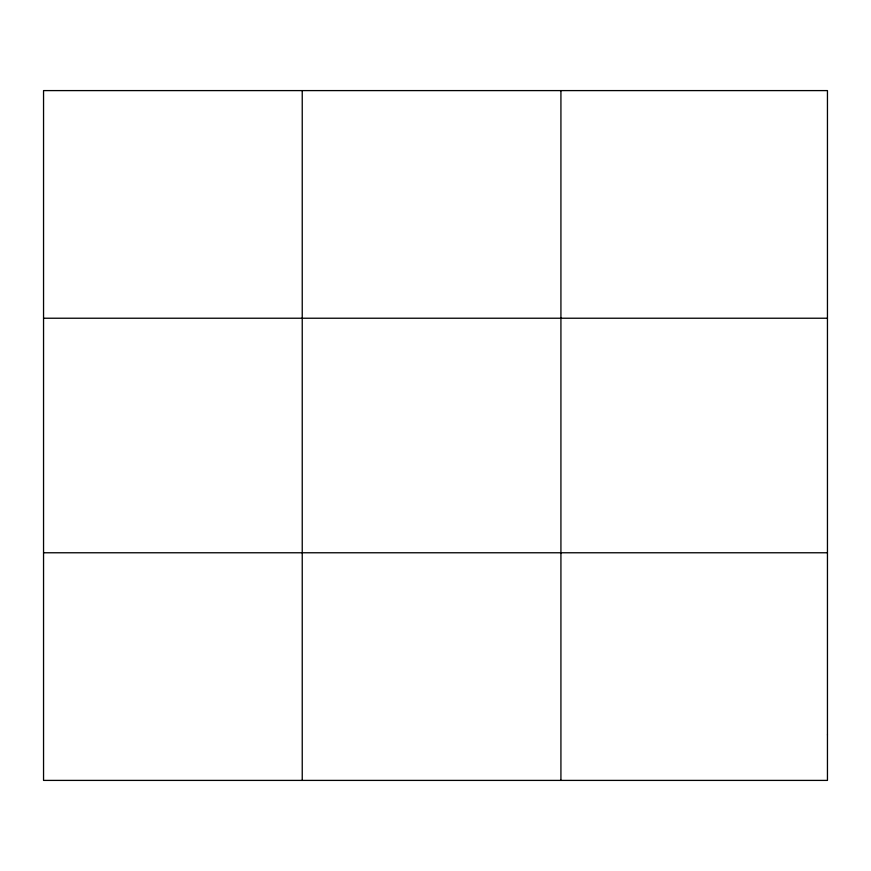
<?xml version="1.0" encoding="UTF-8"?>
<svg xmlns="http://www.w3.org/2000/svg" width="871" height="871" viewBox="0 0 871 871"><rect width="100%" height="100%" fill="white"/><g stroke="black" fill="none" stroke-linecap="round" stroke-linejoin="round"><path stroke-width="1.31" d="M302.237 90.595L302.237 780.405M560.924 90.595L560.924 780.405M43.55 318.231L827.45 318.231M43.55 552.769L827.45 552.769M827.45 734.884L827.45 780.405L43.55 780.405L43.55 90.595L827.45 90.595L827.45 734.884"/></g></svg>
